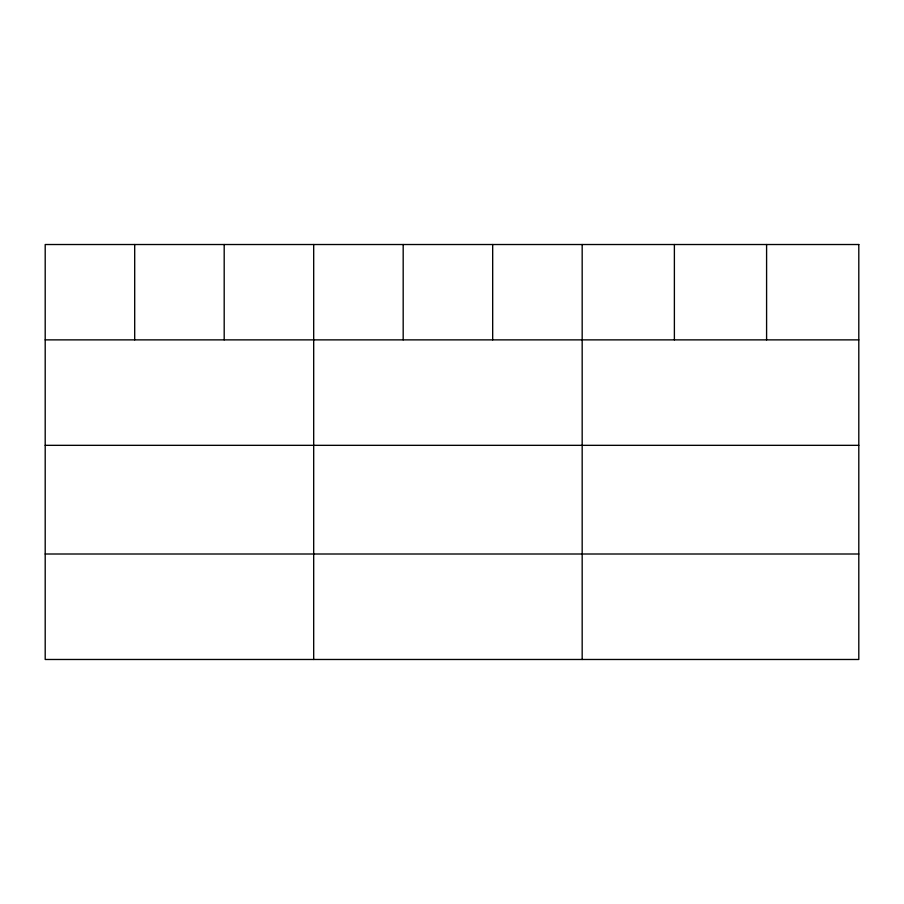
<?xml version="1.0" encoding="UTF-8"?>
<svg xmlns="http://www.w3.org/2000/svg" width="904" height="904" viewBox="0 0 904 904"><rect width="100%" height="100%" fill="white"/><g stroke="black" fill="none" stroke-linecap="round" stroke-linejoin="round"><path stroke-width="1.36" d="M45.2 339.87L858.8 339.87M45.2 445.333L858.8 445.333M45.2 554.005L858.8 554.005M766.592 244.521L766.592 339.87M674.384 244.521L674.384 339.87M582.176 244.521L582.176 659.479M492.68 244.521L492.68 339.87M403.184 244.521L403.184 339.87M313.688 244.521L313.688 659.479M224.192 244.521L224.192 339.87M134.696 244.521L134.696 339.87M858.8 244.521L45.2 244.521L45.2 659.479L858.8 659.479L858.8 244.521"/></g></svg>
